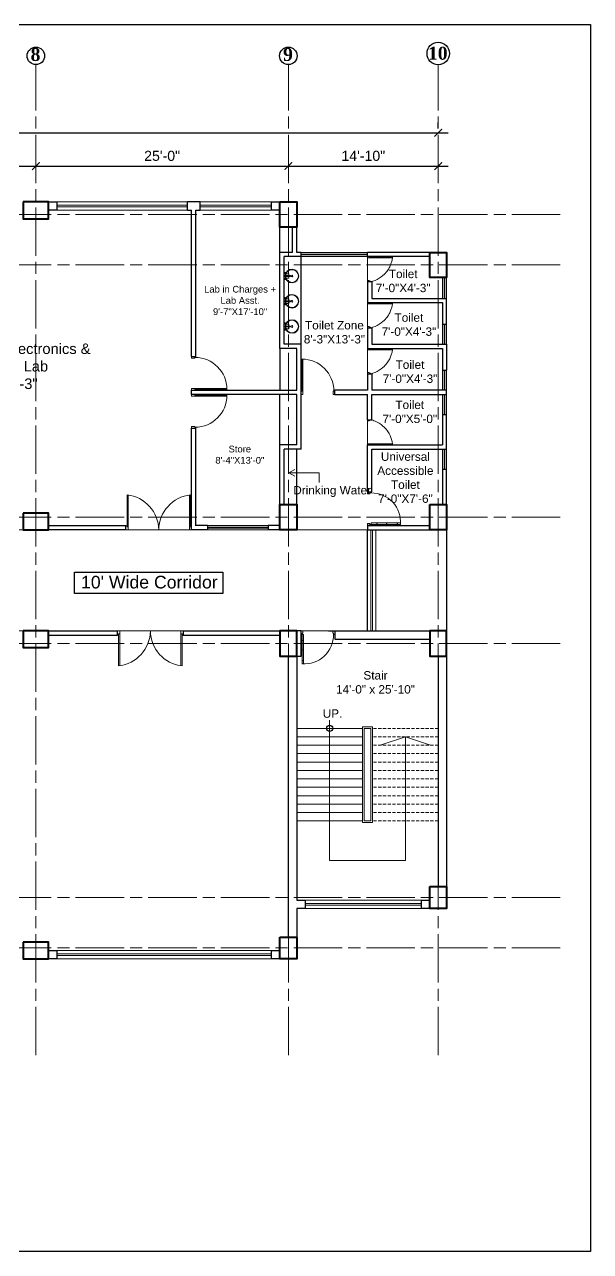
# Model space of a CAD drawing. Header units: inches. Extents: x -12 to 20935469, y -1604 to 24729220.
# Drawn here: x 20897487 to 20898159, y 24721123 to 24722582 of the extents above; entities that cross this region are included whole.
import ezdxf

# ---------------------------------------------------------------- set-up
doc = ezdxf.new("R2010")
doc.units = ezdxf.units.IN
doc.header["$LTSCALE"] = 0.03
doc.header["$MEASUREMENT"] = 0
doc.header["$PDMODE"] = 32
doc.header["$PDSIZE"] = 15
doc.linetypes.add('ACAD_ISO08W100', pattern=[36, 24, -3, 6, -3])
doc.linetypes.add('DASHED2', pattern=[0.375, 0.25, -0.125])
for name, color, linetype, lineweight in [('column', 1, 'Continuous', 40), ('Dim Line', 252, 'Continuous', 13), ('Door', 7, 'Continuous', 18), ('Gas', 21, 'Continuous', 5), ('Glass Line', 252, 'Continuous', 9), ('Grid Line', 252, 'Continuous', 18), ('Main Wall', 7, 'Continuous', 30), ('RAIL', 23, 'Continuous', 13), ('STAIR', 46, 'Continuous', 15), ('TOILET FIXTURE', 142, 'Continuous', 5), ('wind.', 150, 'Continuous', 20)]:
    doc.layers.add(name, color=color, linetype=linetype, lineweight=lineweight)
doc.layers.add('TEXT', color=7, linetype='Continuous')
doc.styles.add('2', font='swisscl.ttf')
doc.styles.add('RomanS', font='arial.ttf', dxfattribs={"height": 12})
doc.styles.get("Standard").update_dxf_attribs({"font": 'timesbd.ttf'})
doc.dimstyles.new('Aec_Arch_I', dxfattribs={"dimscale": 96, "dimtxt": 12, "dimasz": 0.09375, "dimexe": 0.125, "dimexo": 0.125, "dimgap": 0.0625, "dimtad": 1, "dimdec": 0, "dimzin": 3, "dimdsep": 46, "dimlunit": 4, "dimtxsty": 'RomanS', "dimblk1": 'ARCHTICK', "dimblk2": 'ARCHTICK', "dimsah": 1, "dimcen": 0.09375, "dimdle": 0.125, "dimadec": 0, "dimazin": 0, "dimtfac": 0.75, "dimtdec": 0, "dimtmove": 2, "dimatfit": 3, "dimldrblk": 'ARCHTICK', "dimfxl": 1, "dimfrac": 1, "dimtolj": 1, "dimtzin": 0, "dimarcsym": 0})

# ---------------------------------------------------------------- blocks, each defined once
blk = doc.blocks.new('Door_45')
at = {"layer": 'Door'}
for p, q in [((1.5, 5), (1.5, 44)), ((1.5, 40), (2.2, 40)), ((2.2, 40), (2.2, 39.5)), ((2.2, 39.5), (2.7, 39.5)), ((2.7, 39.5), (2.7, 40)), ((2.7, 40), (3.5, 40)), ((3.5, 44), (3.5, 5)), ((1.5, 25.8), (2.2, 25.8)), ((2.2, 25.8), (2.2, 25.3)), ((2.2, 25.3), (2.7, 25.3)), ((2.7, 25.8), (3.5, 25.8)), ((2.7, 25.3), (2.7, 25.8)), ((0, 0), (0, 5)), ((0, 5), (1.5, 5)), ((1.5, 12.6), (2.2, 12.6)), ((3.5, 5), (1.5, 5)), ((1.5, 5), (1.5, 3)), ((1.5, 3), (2.5, 3)), ((2.2, 12.6), (2.2, 13.1)), ((2.2, 13.1), (2.7, 13.1)), ((2.5, 3), (2.5, 0)), ((2.7, 13.1), (2.7, 12.6)), ((2.7, 12.6), (3.5, 12.6)), ((42.5, 3), (42.5, 0)), ((43.5, 3), (42.5, 3)), ((45, 5), (43.5, 5)), ((43.5, 5), (43.5, 3)), ((45, 0), (45, 5)), ((2.5, 0), (0, 0)), ((42.5, 0), (45, 0))]:
    blk.add_line(p, q, dxfattribs=at)
blk.add_arc((4.7, 5.3), 38.8, 359.6233, 94.6685, dxfattribs=at)
blk = doc.blocks.new('$D40')
at = {"layer": 'Door'}
for p, q in [((1, 4), (1, 42)), ((2, 0), (2, 42)), ((1, 5), (0, 5)), ((2, 0), (0, 0)), ((2, 4), (1, 4)), ((39, 4), (38, 4)), ((38, 4), (38, 0)), ((40, 0), (38, 0)), ((40, 5), (39, 5)), ((39, 5), (39, 4))]:
    blk.add_line(p, q, dxfattribs=at)
blk.add_arc((1, 4), 38, 0, 90, dxfattribs=at)
blk = doc.blocks.new('_ArchTick')
at = {"color": 0, "linetype": 'ByBlock', "lineweight": 35, "const_width": 0.15}
blk.add_lwpolyline([(-0.5, -0.5), (0.5, 0.5)], dxfattribs=at)
blk = doc.blocks.new('*D23')
at = {"layer": 'Defpoints', "color": 0, "transparency": 16777216}
for p in [(20832166.8, 24724578.2), (20832473.8, 24724578.2), (20832473.8, 24724578.2)]:
    blk.add_point(p, dxfattribs=at)
at = {"layer": 'Dim Line', "color": 0, "lineweight": -2, "transparency": 16777216}
for p, q in [((20832154.8, 24724578.2), (20832485.8, 24724578.2)), ((20832166.8, 24724566.2), (20832166.8, 24724566.2)), ((20832473.8, 24724566.2), (20832473.8, 24724566.2))]:
    blk.add_line(p, q, dxfattribs=at)
at = {"layer": 'Dim Line', "color": 0, "lineweight": -2, "transparency": 16777216, "xscale": 9, "yscale": 9, "zscale": 9, "rotation": 180}
blk.add_blockref('_ArchTick', (20832166.8, 24724578.2), dxfattribs=at)
at = {"layer": 'Dim Line', "color": 0, "lineweight": -2, "transparency": 16777216, "xscale": 9, "yscale": 9, "zscale": 9}
blk.add_blockref('_ArchTick', (20832473.8, 24724578.2), dxfattribs=at)
at = {"layer": 'Dim Line', "color": 0, "transparency": 16777216, "insert": (20832320.3, 24724590.3), "char_height": 12, "attachment_point": 5, "style": 'RomanS'}
blk.add_mtext('\\A1;25\'-7"', dxfattribs=at)
blk = doc.blocks.new('*D10')
at = {"layer": 'Defpoints', "color": 0, "transparency": 16777216}
for p in [(20832473.8, 24724578.2), (20832773.8, 24724578.2), (20832773.8, 24724578.2)]:
    blk.add_point(p, dxfattribs=at)
at = {"layer": 'Dim Line', "color": 0, "lineweight": -2, "transparency": 16777216}
blk.add_line((20832461.8, 24724578.2), (20832785.8, 24724578.2), dxfattribs=at)
at = {"layer": 'Dim Line', "color": 0, "lineweight": -2, "transparency": 16777216, "xscale": 9, "yscale": 9, "zscale": 9, "rotation": 180}
blk.add_blockref('_ArchTick', (20832473.8, 24724578.2), dxfattribs=at)
at = {"layer": 'Dim Line', "color": 0, "lineweight": -2, "transparency": 16777216, "xscale": 9, "yscale": 9, "zscale": 9}
blk.add_blockref('_ArchTick', (20832773.8, 24724578.2), dxfattribs=at)
at = {"layer": 'Dim Line', "color": 0, "transparency": 16777216, "insert": (20832623.8, 24724590.3), "char_height": 12, "attachment_point": 5, "style": 'RomanS'}
blk.add_mtext('\\A1;25\'-0"', dxfattribs=at)
blk = doc.blocks.new('*D11')
at = {"layer": 'Defpoints', "color": 0, "transparency": 16777216}
for p in [(20832773.8, 24724578.2), (20832951.8, 24724578.2), (20832951.8, 24724578.2)]:
    blk.add_point(p, dxfattribs=at)
at = {"layer": 'Dim Line', "color": 0, "lineweight": -2, "transparency": 16777216}
for p, q in [((20832761.8, 24724578.2), (20832963.8, 24724578.2)), ((20832951.8, 24724566.2), (20832951.8, 24724566.2))]:
    blk.add_line(p, q, dxfattribs=at)
at = {"layer": 'Dim Line', "color": 0, "lineweight": -2, "transparency": 16777216, "xscale": 9, "yscale": 9, "zscale": 9, "rotation": 180}
blk.add_blockref('_ArchTick', (20832773.8, 24724578.2), dxfattribs=at)
at = {"layer": 'Dim Line', "color": 0, "lineweight": -2, "transparency": 16777216, "xscale": 9, "yscale": 9, "zscale": 9}
blk.add_blockref('_ArchTick', (20832951.8, 24724578.2), dxfattribs=at)
at = {"layer": 'Dim Line', "color": 0, "transparency": 16777216, "insert": (20832862.8, 24724590.3), "char_height": 12, "attachment_point": 5, "style": 'RomanS'}
blk.add_mtext('\\A1;14\'-10"', dxfattribs=at)
blk = doc.blocks.new('*D13')
at = {"layer": 'Defpoints', "color": 0, "transparency": 16777216}
for p in [(20830948.3, 24724610.7), (20832951.8, 24724617.8), (20832951.8, 24724610.7)]:
    blk.add_point(p, dxfattribs=at)
at = {"layer": 'Dim Line', "color": 0, "lineweight": -2, "transparency": 16777216}
for p, q in [((20830948.3, 24724622.7), (20830948.3, 24724629.8)), ((20832951.8, 24724622.7), (20832951.8, 24724629.8)), ((20830936.3, 24724617.8), (20832963.8, 24724617.8))]:
    blk.add_line(p, q, dxfattribs=at)
at = {"layer": 'Dim Line', "color": 0, "lineweight": -2, "transparency": 16777216, "xscale": 9, "yscale": 9, "zscale": 9, "rotation": 180}
blk.add_blockref('_ArchTick', (20830948.3, 24724617.8), dxfattribs=at)
at = {"layer": 'Dim Line', "color": 0, "lineweight": -2, "transparency": 16777216, "xscale": 9, "yscale": 9, "zscale": 9}
blk.add_blockref('_ArchTick', (20832951.8, 24724617.8), dxfattribs=at)
at = {"layer": 'Dim Line', "color": 0, "transparency": 16777216, "insert": (20831950, 24724629.9), "char_height": 12, "attachment_point": 5, "style": 'RomanS'}
blk.add_mtext('\\A1;166\'-11"', dxfattribs=at)
blk = doc.blocks.new('sssss-flat-876')
at = {"layer": 'Door', "linetype": 'Continuous', "ltscale": 3}
blk.add_line((3666.5, 84027.2), (3666.5, 84055.7), dxfattribs=at)
at = {"layer": 'Door', "linetype": 'Continuous', "ltscale": 3, "extrusion": (-7.21527e-09, -3.35624e-18, 1), "elevation": 0}
for points in [[(3666.5, 84057.2), (3666.5, 84055.7), (3668.4, 84055.7), (3668.4, 84056.5), (3670.2, 84056.5), (3670.2, 84057.2)], [(3668.4, 84055.7), (3696.2, 84055.7), (3696.2, 84056.5), (3668.4, 84056.5)]]:
    blk.add_lwpolyline(points, close=True, dxfattribs=at)
at = {"layer": 'Door', "linetype": 'Continuous', "ltscale": 3, "flags": 128}
blk.add_lwpolyline([(3670.2, 84027.2, 0.04096), (3675.5, 84028.9, 0.082496), (3684.9, 84034.8, 0.052187), (3689.7, 84040, 0.043988), (3692.9, 84045, 0.036571), (3694.8, 84049.6, 0.034751), (3695.9, 84054.2, 0.011435), (3696.2, 84055.7)], format="xyb", dxfattribs=at)
at = {"layer": 'Door', "linetype": 'Continuous', "ltscale": 3}
blk.add_lwpolyline([(3666.5, 84027.2), (3666.5, 84028.7), (3668.4, 84028.7), (3668.4, 84027.9), (3670.2, 84027.9), (3670.2, 84027.2)], close=True, dxfattribs=at)
blk = doc.blocks.new('7-flat-72')
at = {"layer": 'Glass Line', "color": 8, "ltscale": 20}
for p, q in [((-64478.7, 376960.5), (-64480.3, 376960.5)), ((-64480.3, 376959.5), (-64480.3, 376960.5)), ((-64480.3, 376959.5), (-64480.3, 376960.5)), ((-64478.7, 376959.5), (-64480.3, 376959.5)), ((-64480.3, 376959.1), (-64480.3, 376959.4)), ((-64478.7, 376959.4), (-64480.3, 376959.4)), ((-64478.7, 376959.1), (-64480.3, 376959.1)), ((-64480.2, 376959.4), (-64480.2, 376959.5)), ((-64480.1, 376959.5), (-64480.1, 376960.5)), ((-64479.9, 376959.5), (-64479.9, 376960.5)), ((-64479.5, 376959.5), (-64479.5, 376960.5)), ((-64479.1, 376959.5), (-64479.1, 376960.5)), ((-64478.9, 376959.5), (-64478.9, 376960.5)), ((-64478.9, 376959.4), (-64478.9, 376959.5)), ((-64478.8, 376959.5), (-64478.8, 376960.5)), ((-64478.7, 376959.5), (-64478.7, 376960.5)), ((-64478.7, 376959.1), (-64478.7, 376959.4)), ((-64475.1, 376959.4), (-64476.9, 376959.4)), ((-64476.9, 376959.1), (-64476.9, 376959.4)), ((-64475.1, 376959.1), (-64476.9, 376959.1)), ((-64476.6, 376959.4), (-64476.6, 376966.6)), ((-64475.5, 376966.6), (-64476.6, 376966.6)), ((-64475.5, 376959.4), (-64475.5, 376966.6)), ((-64475.1, 376959.1), (-64475.1, 376959.4)), ((-64473.3, 376960.5), (-64471.7, 376960.5)), ((-64473.3, 376959.5), (-64473.3, 376960.5)), ((-64473.3, 376959.5), (-64473.3, 376960.5)), ((-64473.3, 376959.5), (-64471.7, 376959.5)), ((-64473.3, 376959.1), (-64473.3, 376959.4)), ((-64473.3, 376959.4), (-64471.7, 376959.4)), ((-64473.3, 376959.1), (-64471.7, 376959.1)), ((-64473.1, 376959.5), (-64473.1, 376960.5)), ((-64473.1, 376959.4), (-64473.1, 376959.5)), ((-64472.9, 376959.5), (-64472.9, 376960.5)), ((-64472.5, 376959.5), (-64472.5, 376960.5)), ((-64472.1, 376959.5), (-64472.1, 376960.5)), ((-64471.9, 376959.5), (-64471.9, 376960.5)), ((-64471.9, 376959.4), (-64471.9, 376959.5)), ((-64471.8, 376959.5), (-64471.8, 376960.5)), ((-64471.7, 376959.5), (-64471.7, 376960.5)), ((-64471.7, 376959.1), (-64471.7, 376959.4))]:
    blk.add_line(p, q, dxfattribs=at)
blk.add_circle((-64476, 376968.4, 0), 1.08, dxfattribs=at)
for radius, start, end in [(8.1, 273.8334, 266.1883), (7.55, 274.115, 265.9068)]:
    blk.add_arc((-64476, 376968.4, 0), radius, start, end, dxfattribs=at)
blk = doc.blocks.new('SFSFSFS-flat-72')
at = {"layer": 'TOILET FIXTURE', "ltscale": 0.2}
blk.add_lwpolyline([(-3918.5, -3608.1), (-3918.5, -3602.7), (-3923.9, -3602.7), (-3923.9, -3608.1)], close=True, dxfattribs=at)
at = {"layer": 'TOILET FIXTURE', "ltscale": 20}
blk.add_blockref('7-flat-72', (60554.8, -380567.2), dxfattribs=at)
blk = doc.blocks.new('fff')
at = {"layer": 'Grid Line', "color": 252, "linetype": 'ACAD_ISO08W100', "lineweight": 9, "ltscale": 80, "true_color": 0x939598}
for p, q in [((20832473.8, 24723521.1), (20832473.8, 24724698.8)), ((20832773.8, 24723521.1), (20832773.8, 24724698.8)), ((20832951.8, 24723521.1), (20832951.8, 24724698.8)), ((20833096.9, 24724520.6), (20830726.1, 24724520.6)), ((20833096.9, 24724460.6), (20830726.1, 24724460.6)), ((20833096.9, 24724160.7), (20830726.1, 24724160.7)), ((20833096.9, 24724010.7), (20830726.1, 24724010.7)), ((20833096.9, 24723708.7), (20830726.1, 24723708.7)), ((20833096.9, 24723648.8), (20830726.1, 24723648.8))]:
    blk.add_line(p, q, dxfattribs=at)
at = {"layer": 'Dim Line'}
for base, p1, p2, picture, middle in [((20832951.7523, 24724617.8128), (20830948.3088, 24724610.7482), (20832951.7523, 24724610.7482), '*D13', (20831950.0306, 24724629.9397)), ((20832473.8, 24724578.2), (20832166.8, 24724578.2), (20832473.8, 24724578.2), '*D23', (20832320.3, 24724590.3)), ((20832773.8, 24724578.2), (20832473.8, 24724578.2), (20832773.8, 24724578.2), '*D10', (20832623.8, 24724590.3)), ((20832951.8, 24724578.2), (20832773.8, 24724578.2), (20832951.8, 24724578.2), '*D11', (20832862.8, 24724590.3))]:
    dim = blk.add_linear_dim(base=base, p1=p1, p2=p2, dimstyle='Aec_Arch_I', dxfattribs=at)
    dim.commit()
    dim.dimension.update_dxf_attribs({"geometry": picture, "text_midpoint": middle})

msp = doc.modelspace()

# ---------------------------------------------------------------- linework, layer by layer
for p, q in [((20897790.1, 24722310.9), (20897790.1, 24722340.9)), ((20897815.1, 24722201.6), (20897815.1, 24722305.9)), ((20897790.1, 24722196.6), (20897790.1, 24722147)), ((20897790.1, 24722082), (20897790.1, 24722142)), ((20897810.1, 24722011), (20897810.1, 24722077)), ((20897899.1, 24721986.2), (20897894.1, 24721986.2)), ((20897894.1, 24721861), (20897894.1, 24721981.2)), ((20897847.9, 24721861), (20897950.1, 24721861))]:
    msp.add_line(p, q)
msp.add_lwpolyline([(20897988.1, 24721981), (20897988.1, 24721861)])
msp.add_lwpolyline([(20897545.9, 24721930.7), (20897722.3, 24721930.7), (20897722.3, 24721905.2), (20897545.9, 24721905.2)], close=True)
msp.add_circle((20897849.1, 24721745), 3.61)
at = {"layer": 'column', "lineweight": 40, "ltscale": 20}
for points in [[(20897485.1, 24722370.9), (20897485.1, 24722350.9), (20897515.1, 24722350.9), (20897515.1, 24722370.9)], [(20897790.1, 24722370.9), (20897810.1, 24722370.9), (20897810.1, 24722340.9), (20897790.1, 24722340.9)], [(20897968.1, 24722310.9), (20897988.1, 24722310.9), (20897988.1, 24722280.9), (20897968.1, 24722280.9)], [(20897485.1, 24722001), (20897485.1, 24721981), (20897515.1, 24721981), (20897515.1, 24722001)], [(20897790.1, 24722011), (20897810.1, 24722011), (20897810.1, 24721981), (20897790.1, 24721981)], [(20897968.1, 24722011), (20897988.1, 24722011), (20897988.1, 24721981), (20897968.1, 24721981)], [(20897485.1, 24721861), (20897485.1, 24721841), (20897515.1, 24721841), (20897515.1, 24721861)], [(20897810.1, 24721861), (20897790.1, 24721861), (20897790.1, 24721831), (20897810.1, 24721831)], [(20897988.1, 24721861), (20897968.1, 24721861), (20897968.1, 24721831), (20897988.1, 24721831)], [(20897968.1, 24721557), (20897988.1, 24721557), (20897988.1, 24721531), (20897968.1, 24721531)], [(20897485.1, 24721491), (20897485.1, 24721471), (20897515.1, 24721471), (20897515.1, 24721491)], [(20897790.1, 24721497), (20897810.1, 24721497), (20897810.1, 24721471), (20897790.1, 24721471)]]:
    msp.add_lwpolyline(points, close=True, dxfattribs=at)
at = {"layer": 'Defpoints'}
msp.add_lwpolyline([(20895720.1, 24722581.7), (20898159, 24722581.7), (20898159, 24721123.2), (20895720.1, 24721123.2)], close=True, dxfattribs=at)
at = {"layer": 'Door'}
for p, q in [((20897608.4, 24721984.7), (20897608.4, 24722022.6)), ((20897609.7, 24721981), (20897609.7, 24722022.6)), ((20897682.5, 24721981), (20897682.5, 24722022.6)), ((20897683.8, 24721984.7), (20897683.8, 24722022.6)), ((20897608.4, 24721986), (20897607.1, 24721986)), ((20897683.8, 24721986), (20897685.1, 24721986)), ((20897609.7, 24721981), (20897607.1, 24721981)), ((20897609.7, 24721984.7), (20897608.4, 24721984.7)), ((20897682.5, 24721984.7), (20897683.8, 24721984.7)), ((20897682.5, 24721981), (20897685.1, 24721981)), ((20897599.7, 24721861), (20897597.1, 24721861)), ((20897598.4, 24721856), (20897597.1, 24721856)), ((20897598.4, 24721857.3), (20897598.4, 24721819.4)), ((20897599.7, 24721857.3), (20897598.4, 24721857.3)), ((20897599.7, 24721861), (20897599.7, 24721819.4)), ((20897672.5, 24721861), (20897672.5, 24721819.4)), ((20897672.5, 24721861), (20897675.1, 24721861)), ((20897672.5, 24721857.3), (20897673.8, 24721857.3)), ((20897673.8, 24721857.3), (20897673.8, 24721819.4)), ((20897673.8, 24721856), (20897675.1, 24721856))]:
    msp.add_line(p, q, dxfattribs=at)
for centre, start, end in [((20897603.8, 24721980.6), 0.5906, 83.7783), ((20897688.4, 24721980.6), 96.2217, 179.4094), ((20897593.8, 24721861.4), 276.2217, 359.4094), ((20897678.4, 24721861.4), 180.5906, 263.7783)]:
    msp.add_arc(centre, 42.3, start, end, dxfattribs=at)
at = {"layer": 'Gas', "color": 0, "lineweight": 5}
for points in [[(20897888.1, 24721747), (20897900.1, 24721747), (20897900.1, 24721633), (20897888.1, 24721633)], [(20897890.1, 24721745), (20897898.1, 24721745), (20897898.1, 24721635), (20897890.1, 24721635)]]:
    msp.add_lwpolyline(points, close=True, dxfattribs=at)
at = {"layer": 'Main Wall', "lineweight": 30}
for p, q in [((20897525.1, 24722370.9), (20897525.1, 24722360.9)), ((20897704.1, 24721986.1), (20897690.1, 24721986.1)), ((20897704.1, 24721986.1), (20897704.1, 24721981.1)), ((20897790.1, 24721986.1), (20897776.1, 24721986.1)), ((20897776.1, 24721986.1), (20897776.1, 24721981.1)), ((20897704.1, 24721981.1), (20897685.1, 24721981.1)), ((20897790.1, 24721981.1), (20897776.1, 24721981.1))]:
    msp.add_line(p, q, dxfattribs=at)
at = {"layer": 'Main Wall'}
for p, q in [((20897680.1, 24722360.9), (20897680.1, 24722370.9)), ((20897695.1, 24722370.9), (20897680.1, 24722370.9)), ((20897695.1, 24722360.9), (20897695.1, 24722370.9)), ((20897680.1, 24722360.9), (20897685.1, 24722360.9)), ((20897685.1, 24722187), (20897685.1, 24722360.9)), ((20897690.1, 24722187), (20897690.1, 24722360.9)), ((20897690.1, 24722360.9), (20897695.1, 24722360.9)), ((20897805.1, 24722310.9), (20897805.1, 24722340.9)), ((20897810.1, 24722310.9), (20897810.1, 24722340.9)), ((20897790.1, 24722196.6), (20897790.1, 24722310.9)), ((20897805.1, 24722310.9), (20897790.1, 24722310.9)), ((20897815.1, 24722310.9), (20897810.1, 24722310.9)), ((20897815.1, 24722305.9), (20897815.1, 24722310.9)), ((20897968.1, 24722310.9), (20897894.1, 24722310.9)), ((20897894.1, 24722305.9), (20897894.1, 24722310.9)), ((20897795.1, 24722201.6), (20897795.1, 24722305.9)), ((20897815.1, 24722305.9), (20897795.1, 24722305.9)), ((20897968.1, 24722305.9), (20897894.1, 24722305.9)), ((20897899.1, 24722275.9), (20897894.1, 24722275.9)), ((20897894.1, 24722251.2), (20897983.1, 24722251.2)), ((20897988.1, 24722225.6), (20897988.1, 24722256.2)), ((20897894.1, 24722221.2), (20897899.1, 24722221.2)), ((20897983.1, 24722225.6), (20897988.1, 24722225.6)), ((20897810.1, 24722196.6), (20897790.1, 24722196.6)), ((20897815.1, 24722201.6), (20897795.1, 24722201.6)), ((20897810.1, 24722147), (20897810.1, 24722196.6)), ((20897815.1, 24722147), (20897815.1, 24722201.6)), ((20897894.1, 24722196.6), (20897983.1, 24722196.6)), ((20897685.1, 24722187), (20897690.1, 24722187)), ((20897894.1, 24722166.6), (20897899.1, 24722166.6)), ((20897983.1, 24722171), (20897988.1, 24722171)), ((20897685.1, 24722142), (20897685.1, 24722147)), ((20897685.1, 24722147), (20897810.1, 24722147)), ((20897815.1, 24722077), (20897815.1, 24722147)), ((20897855.1, 24722142), (20897855.1, 24722147)), ((20897810.1, 24722142), (20897685.1, 24722142)), ((20897810.1, 24722082), (20897810.1, 24722142)), ((20897855.1, 24722142), (20897894.1, 24722142)), ((20897894.1, 24722112), (20897894.1, 24722142)), ((20897899.1, 24722112), (20897899.1, 24722142)), ((20897983.1, 24722118), (20897988.1, 24722118)), ((20897988.1, 24722077), (20897988.1, 24722118)), ((20897685.1, 24721981), (20897685.1, 24722102)), ((20897685.1, 24722102), (20897690.1, 24722102)), ((20897690.1, 24721986), (20897690.1, 24722102)), ((20897894.1, 24722112), (20897899.1, 24722112)), ((20897790.1, 24722011), (20897790.1, 24722082)), ((20897810.1, 24722082), (20897790.1, 24722082)), ((20897795.1, 24722011), (20897795.1, 24722077)), ((20897815.1, 24722077), (20897795.1, 24722077)), ((20897894.1, 24722026.2), (20897894.1, 24722082)), ((20897894.1, 24722082), (20897983.1, 24722082)), ((20897899.1, 24722026.2), (20897899.1, 24722077)), ((20897899.1, 24722077), (20897988.1, 24722077)), ((20897983.1, 24722053), (20897983.1, 24722011)), ((20897983.1, 24722053), (20897988.1, 24722053)), ((20897988.1, 24722011), (20897988.1, 24722053)), ((20897894.1, 24722026.2), (20897899.1, 24722026.2)), ((20897607.1, 24721986), (20897515.1, 24721986)), ((20897607.1, 24721981), (20897607.1, 24721986)), ((20897894.1, 24721986.2), (20897968.1, 24721986.2)), ((20897894.1, 24721986.2), (20897894.1, 24721981.1)), ((20897607.1, 24721981), (20897515.1, 24721981)), ((20897894.1, 24721981.1), (20897968.1, 24721981.1)), ((20897515.1, 24721861), (20897597.1, 24721861)), ((20897515.1, 24721856), (20897597.1, 24721856)), ((20897597.1, 24721856), (20897597.1, 24721861)), ((20897675.1, 24721861), (20897790.1, 24721861)), ((20897675.1, 24721861), (20897675.1, 24721856)), ((20897675.1, 24721856), (20897790.1, 24721856)), ((20897800.1, 24721861), (20897810.1, 24721861)), ((20897815.1, 24721861), (20897810.1, 24721861)), ((20897815.1, 24721831), (20897815.1, 24721861)), ((20897855.1, 24721861), (20897968.1, 24721861)), ((20897855.1, 24721861), (20897855.1, 24721851)), ((20897855.1, 24721851), (20897968.1, 24721851)), ((20897800.1, 24721497), (20897800.1, 24721831)), ((20897810.1, 24721831), (20897815.1, 24721831)), ((20897978.1, 24721831), (20897978.1, 24721557)), ((20897988.1, 24721831), (20897988.1, 24721557))]:
    msp.add_line(p, q, dxfattribs=at)
at = {"layer": 'Main Wall', "lineweight": 30}
for points in [[(20897515.1, 24722370.9), (20897525.1, 24722370.9), (20897525.1, 24722360.9), (20897515.1, 24722360.9)], [(20897780.1, 24722370.9), (20897790.1, 24722370.9), (20897790.1, 24722360.9), (20897780.1, 24722360.9)], [(20897515.1, 24721481), (20897525.1, 24721481), (20897525.1, 24721471), (20897515.1, 24721471)], [(20897780.1, 24721481), (20897790.1, 24721481), (20897790.1, 24721471), (20897780.1, 24721471)]]:
    msp.add_lwpolyline(points, close=True, dxfattribs=at)
at = {"layer": 'Main Wall'}
for points in [[(20897894.1, 24722275.9), (20897894.1, 24722251.2)], [(20897899.1, 24722275.9), (20897899.1, 24722256.2), (20897988.1, 24722256.2)], [(20897983.1, 24722251.2), (20897983.1, 24722225.6)], [(20897894.1, 24722221.2), (20897894.1, 24722196.6)], [(20897899.1, 24722221.2), (20897899.1, 24722201.6), (20897988.1, 24722201.6), (20897988.1, 24722171)], [(20897983.1, 24722196.6), (20897983.1, 24722171)], [(20897894.1, 24722166.6), (20897894.1, 24722147)], [(20897899.1, 24722166.6), (20897899.1, 24722147)], [(20897894.1, 24722147), (20897855.1, 24722147)], [(20897899.1, 24722142), (20897988.1, 24722142), (20897988.1, 24722147), (20897899.1, 24722147)], [(20897983.1, 24722118), (20897983.1, 24722082)], [(20897810.1, 24721831), (20897810.1, 24721541), (20897820.1, 24721541), (20897820.1, 24721531), (20897810.1, 24721531), (20897810.1, 24721497)]]:
    msp.add_lwpolyline(points, dxfattribs=at)
msp.add_lwpolyline([(20897958.1, 24721541), (20897968.1, 24721541), (20897968.1, 24721531), (20897958.1, 24721531)], close=True, dxfattribs=at)
at = {"layer": 'RAIL', "lineweight": 9}
for p, q in [((20897849.1, 24721754.7), (20897849.1, 24721588)), ((20897810.1, 24721725), (20897888.1, 24721725)), ((20897909.1, 24721725), (20897939.1, 24721735)), ((20897939.1, 24721588), (20897939.1, 24721735)), ((20897939.1, 24721735), (20897969.1, 24721725)), ((20897849.1, 24721588), (20897939.1, 24721588))]:
    msp.add_line(p, q, dxfattribs=at)
at = {"layer": 'STAIR', "color": 253, "lineweight": 5}
for p, q in [((20897800.5, 24722048.7), (20897807.8, 24722052.7)), ((20897800.5, 24722048.7), (20897836.8, 24722048.7)), ((20897800.5, 24722048.7), (20897807.8, 24722044.7)), ((20897836.8, 24722048.7), (20897836.8, 24722037.5))]:
    msp.add_line(p, q, dxfattribs=at)
at = {"layer": 'STAIR', "color": 32, "lineweight": 5}
for p, q in [((20897888.1, 24721745), (20897810.1, 24721745)), ((20897888.1, 24721735), (20897810.1, 24721735)), ((20897870.1, 24721725), (20897810.1, 24721725)), ((20897888.1, 24721715), (20897810.1, 24721715)), ((20897888.1, 24721705), (20897810.1, 24721705)), ((20897888.1, 24721695), (20897810.1, 24721695)), ((20897888.1, 24721685), (20897810.1, 24721685)), ((20897888.1, 24721675), (20897810.1, 24721675)), ((20897888.1, 24721665), (20897810.1, 24721665)), ((20897888.1, 24721655), (20897810.1, 24721655)), ((20897888.1, 24721645), (20897810.1, 24721645)), ((20897888.1, 24721635), (20897810.1, 24721635))]:
    msp.add_line(p, q, dxfattribs=at)
at = {"layer": 'STAIR', "color": 32, "linetype": 'DASHED2', "lineweight": 5, "ltscale": 500}
for p, q in [((20897978.1, 24721745), (20897900.1, 24721745)), ((20897978.1, 24721735), (20897900.1, 24721735)), ((20897978.1, 24721725), (20897900.1, 24721725)), ((20897978.1, 24721715), (20897900.1, 24721715)), ((20897978.1, 24721705), (20897900.1, 24721705)), ((20897978.1, 24721695), (20897900.1, 24721695)), ((20897978.1, 24721685), (20897900.1, 24721685)), ((20897978.1, 24721675), (20897900.1, 24721675)), ((20897978.1, 24721665), (20897900.1, 24721665)), ((20897978.1, 24721655), (20897900.1, 24721655)), ((20897978.1, 24721645), (20897900.1, 24721645)), ((20897978.1, 24721635), (20897900.1, 24721635))]:
    msp.add_line(p, q, dxfattribs=at)
at = {"layer": 'TEXT'}
for centre, radius in [((20897500.1, 24722544.5), 10.4), ((20897800.1, 24722544.5), 10.4), ((20897978.1, 24722547.3), 13.3)]:
    msp.add_circle(centre, radius, dxfattribs=at)
at = {"layer": 'wind.', "lineweight": 5}
for p, q in [((20897525.1, 24722370.9), (20897680.1, 24722370.9)), ((20897525.1, 24722366.9), (20897680.1, 24722366.9)), ((20897525.1, 24722364.9), (20897680.1, 24722364.9)), ((20897695.1, 24722370.9), (20897780.1, 24722370.9)), ((20897695.1, 24722366.9), (20897780.1, 24722366.9)), ((20897695.1, 24722364.9), (20897780.1, 24722364.9)), ((20897525.1, 24722360.9), (20897680.1, 24722360.9)), ((20897695.1, 24722360.9), (20897780.1, 24722361)), ((20897894.1, 24722310.9), (20897815.1, 24722310.9)), ((20897894.1, 24722308.9), (20897815.1, 24722308.9)), ((20897894.1, 24722307.9), (20897815.1, 24722307.9)), ((20897894.1, 24722305.9), (20897815.1, 24722305.9)), ((20897983.1, 24722256.2), (20897983.1, 24722280.9)), ((20897985.1, 24722256.2), (20897985.1, 24722280.9)), ((20897986.1, 24722256.2), (20897986.1, 24722280.9)), ((20897988.1, 24722256.2), (20897988.1, 24722280.9)), ((20897983.1, 24722201.6), (20897983.1, 24722225.6)), ((20897985.1, 24722201.6), (20897985.1, 24722225.6)), ((20897986.1, 24722201.6), (20897986.1, 24722225.6)), ((20897988.1, 24722201.6), (20897988.1, 24722225.6)), ((20897983.1, 24722147), (20897983.1, 24722171)), ((20897985.1, 24722147), (20897985.1, 24722171)), ((20897986.1, 24722147), (20897986.1, 24722171)), ((20897988.1, 24722147), (20897988.1, 24722171)), ((20897983.1, 24722118), (20897983.1, 24722142)), ((20897985.1, 24722118), (20897985.1, 24722142)), ((20897986.1, 24722118), (20897986.1, 24722142)), ((20897988.1, 24722118), (20897988.1, 24722142)), ((20897983.1, 24722053), (20897983.1, 24722077)), ((20897985.1, 24722053), (20897985.1, 24722077)), ((20897986.1, 24722053), (20897986.1, 24722077)), ((20897988.1, 24722053), (20897988.1, 24722077)), ((20897704.1, 24721986.1), (20897776.1, 24721986.1)), ((20897704.1, 24721984.1), (20897776.1, 24721984.1)), ((20897704.1, 24721983.1), (20897776.1, 24721983.1)), ((20897704.1, 24721981.1), (20897790.1, 24721981.1)), ((20897898.1, 24721861), (20897898.1, 24721981.2)), ((20897900.1, 24721861), (20897900.1, 24721981.2)), ((20897904.1, 24721861), (20897904.1, 24721981.2)), ((20897958.1, 24721541), (20897820.1, 24721541)), ((20897958.1, 24721537), (20897820.1, 24721537)), ((20897958.1, 24721535), (20897820.1, 24721535)), ((20897958.1, 24721531), (20897820.1, 24721531)), ((20897780.1, 24721481), (20897525.1, 24721481)), ((20897780.1, 24721477), (20897525.1, 24721477)), ((20897780.1, 24721475), (20897525.1, 24721475)), ((20897780.1, 24721471), (20897525.1, 24721471))]:
    msp.add_line(p, q, dxfattribs=at)
at = {"layer": 'wind.'}
msp.add_line((20897810.1, 24721537), (20897810.1, 24721537), dxfattribs=at)
msp.add_line((20897810.1, 24721537), (20897810.1, 24721537), dxfattribs=at)
at = {"layer": 'wind.', "lineweight": 5}
msp.add_lwpolyline([(20896058.6, 24721981.2), (20896880.6, 24721981), (20896880.6, 24722296), (20897060.1, 24722296), (20897060.1, 24721981), (20897894.1, 24721981), (20897894.1, 24721861), (20897060.1, 24721861), (20897060.1, 24721726), (20896704.6, 24721726), (20896704.6, 24721861), (20896058.6, 24721861), (20896058.6, 24721981.2)], dxfattribs=at)

# ---------------------------------------------------------------- block references
msp.add_blockref('fff', (65026.3, -2164.7))
at = {"layer": 'Door', "ltscale": 20}
for p in [(20894227.6, 24638248.7), (20894227.6, 24638194), (20894227.6, 24638139.4)]:
    msp.add_blockref('sssss-flat-876', p, dxfattribs=at)
at = {"layer": 'Door', "xscale": -1, "rotation": 270}
msp.add_blockref('$D40', (20897685.1, 24722147), dxfattribs=at)
at = {"layer": 'Door'}
msp.add_blockref('$D40', (20897815.1, 24722142), dxfattribs=at)
at = {"layer": 'Door', "rotation": 270}
msp.add_blockref('$D40', (20897685.1, 24722142), dxfattribs=at)
at = {"layer": 'Door', "ltscale": 20, "xscale": -1, "rotation": 180}
msp.add_blockref('sssss-flat-876', (20894227.6, 24806139.2), dxfattribs=at)
at = {"layer": 'Door', "color": 250, "ltscale": 20, "xscale": -0.8888888888759539, "yscale": 0.8888888888759539, "zscale": 0.8888888888759539}
for p, rotation in [((20897894.1, 24721986.2), 270), ((20897815.1, 24721861), 180)]:
    msp.add_blockref('Door_45', p, dxfattribs=dict(at, rotation=rotation))
at = {"layer": 'TOILET FIXTURE', "ltscale": 20, "xscale": -1, "rotation": 270}
for p in [(20901403.2, 24726204), (20901403.2, 24726174), (20901403.2, 24726144)]:
    msp.add_blockref('SFSFSFS-flat-72', p, dxfattribs=at)

# ---------------------------------------------------------------- texts
at = {"layer": 'TEXT', "char_height": 15.44, "width": 227.458, "attachment_point": 8, "rotation": 0}
for s, insert in [('\\A1;10', (20897977.6, 24722539.7)), ('\\A1;8', (20897499.6, 24722538.2)), ('\\A1;9', (20897799.6, 24722538.2))]:
    msp.add_mtext(s, dxfattribs=dict(at, insert=insert))
at = {"layer": 'TEXT', "color": 30, "lineweight": 5, "ltscale": 20, "attachment_point": 2, "style": '2'}
for s, width, gutter_width, heights, insert, char_height in [('{\\fArial|b0|i0|c0|p34;\\C0;Toilet \\P7\'-0"X4\'-3"}', 104.76, 0.5, [0], (20897936.5, 24722290.3), 10), ('{\\fArial|b0|i0|c0|p34;\\C0;Lab in Charges + Lab Asst. \\P9\'-7"X17\'-10"}', 104.76, 0.5, [0], (20897742.7, 24722271.1), 8), ('{\\fArial|b0|i0|c0|p34;\\C0;Toilet \\P7\'-0"X4\'-3"}', 104.76, 0.5, [0], (20897943.3, 24722238.4), 10), ('{\\fArial|b0|i0|c0|p34;\\C0;Toilet Zone\\P8\'-3"X13\'-3"}', 104.76, 0.5, [0], (20897854.8, 24722229.3), 10), ('\\pxsm1;{\\fArial|b0|i0|c0|p34;\\C0;Basic Electrical, Electronics & Digital Logic Lab\\P40-5" x 31\'-3" }', 235.592, 0.75, [58.5], (20897450.2, 24722202.6), 12.476), ('{\\fArial|b0|i0|c0|p34;\\C0;Toilet \\P7\'-0"X4\'-3"}', 104.76, 0.5, [0], (20897944.6, 24722182.4), 10), ('{\\fArial|b0|i0|c0|p34;\\C0;Toilet \\P7\'-0"X5\'-0"}', 104.76, 0.5, [0], (20897944.3, 24722134.7), 10), ('{\\fArial|b0|i0|c0|p34;\\C0;Store\\P8\'-4"X13\'-0"}', 104.76, 0.5, [0], (20897742.4, 24722081.1), 8), ('{\\fArial|b0|i0|c0|p34;\\C0;Universal Accessible Toilet\\P7\'-0"X7\'-6"}', 88.036, 0.35, [0], (20897939.1, 24722073.1), 10), ('\\pxsm1;{\\fArial|b0|i0|c0|p34;\\C0;Drinking Water }', 88.563, 0.282, [0], (20897852.1, 24722033.2), 10), ("\\pxsm1,qc;{\\fArial|b0|i0|c0|p34;\\C0;10' Wide Corridor}", 227.89, 0.75, [0], (20897634.9, 24721926.4), 15), ('\\pxsm1;{\\fArial|b0|i0|c0|p34;\\C0;Stair\\P14\'-0" x 25\'-10"  }', 114.807, 0.282, [0], (20897903.6, 24721813.1), 10), ('{\\fArial|b0|i0|c0|p34;\\C0;UP.}', 104.76, 0.5, [0], (20897852.6, 24721767.7), 10)]:
    msp.add_mtext_dynamic_manual_height_columns(s, width=width, gutter_width=gutter_width, heights=heights, dxfattribs=dict(at, insert=insert, char_height=char_height))

doc.saveas('drawing.dxf')
